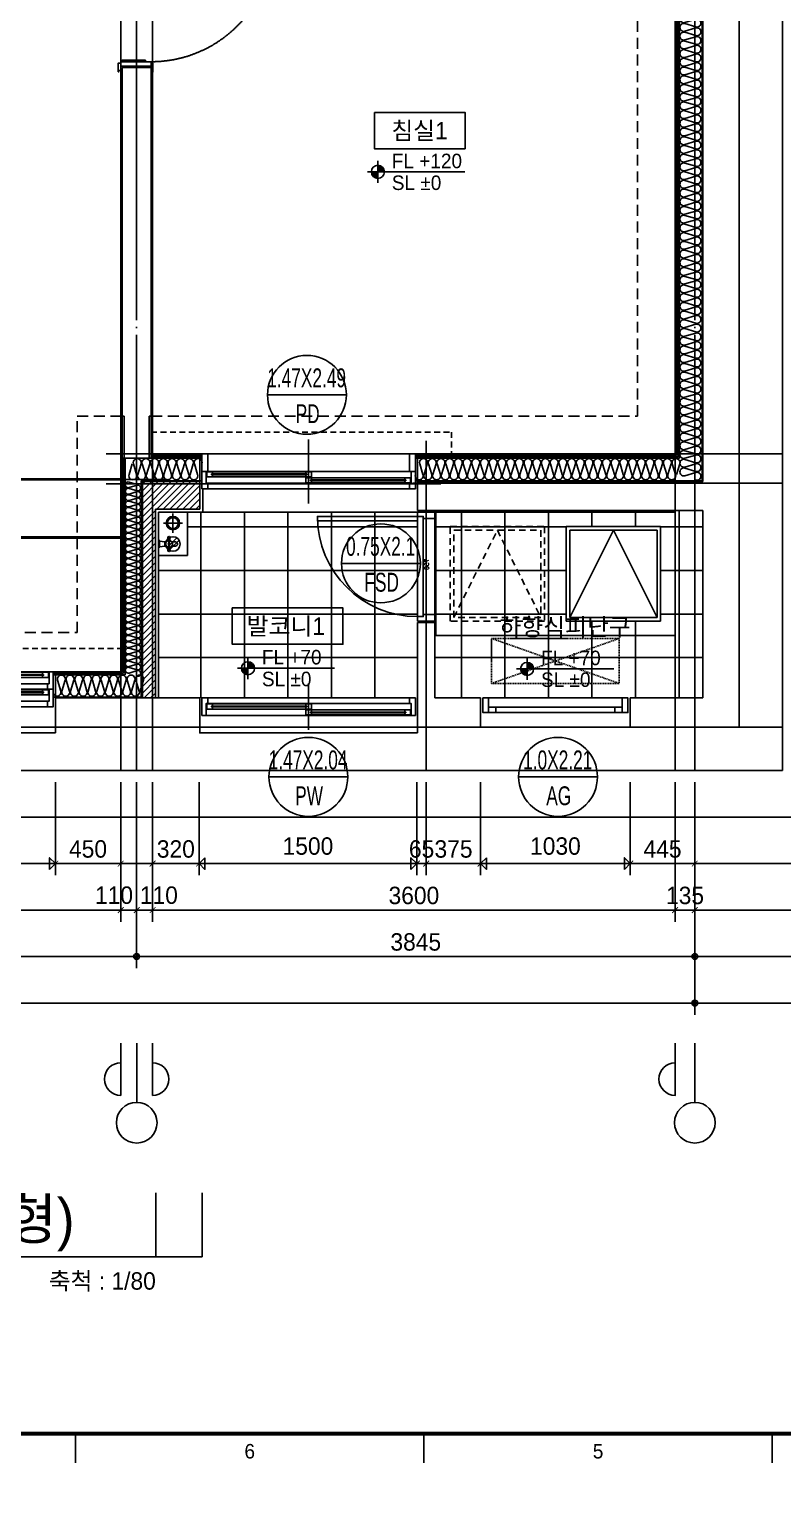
# Model space of a CAD drawing. Header units: millimetres. Extents: x -24416 to 92204, y -190080 to 23760.
# Drawn here: x 69076 to 74265, y -47300 to -37173 of the extents above; entities that cross this region are included whole.
import ezdxf
from ezdxf.enums import TextEntityAlignment as Align
from ezdxf.xclip import XClip

# ---------------------------------------------------------------- set-up
doc = ezdxf.new("R2010")
doc.units = ezdxf.units.MM
doc.header["$LTSCALE"] = 50
doc.header["$XCLIPFRAME"] = 0
for name, pattern in [('AUDIT_D_220706163347-0', [0]), ('CEN', [62, 60, -1, 0, -1]), ('H', [1.3, 0.8, -0.5]), ('HD', [2.5, 1.5, -1]), ('HID', [2.3, 1.5, -0.8]), ('HIDDEN', [9.525, 6.35, -3.175]), ('평면도(기준)$0$CENTER2', [16.25, 15, -0.5, 0.25, -0.5])]:
    doc.linetypes.add(name, pattern=pattern)
doc.layers.get('defpoints').update_dxf_attribs({"color": 139})
for name, color, linetype in [('A-ELE8', 8, 'Continuous'), ('A-레벨', 7, 'AUDIT_D_220706163347-0'), ('A-창호부호', 4, 'Continuous'), ('A-치수', 7, 'AUDIT_D_220706163347-0'), ('A_HAT', 8, 'Continuous'), ('AA-BORD-FORM', 7, 'Continuous'), ('AA-BORD-TEXT', 3, 'Continuous'), ('AA-XXXX-DIMS', 7, 'Continuous'), ('AA-XXXX-SYMB', 7, 'Continuous'), ('AA-XXXX-TEXT', 3, 'Continuous'), ('ARDM', 7, 'Continuous'), ('CEN_CON', 1, 'CEN'), ('CONC', 2, 'Continuous'), ('dan1', 7, 'HID'), ('DIM', 7, 'AUDIT_D_220706163347-0'), ('DOOR', 4, 'Continuous'), ('ELE3_CON', 7, 'Continuous'), ('ELE4', 4, 'Continuous'), ('ETC', 7, 'Continuous'), ('FIN', 6, 'Continuous'), ('INS', 8, 'Continuous'), ('SINA-F-FRAME', 4, 'Continuous'), ('WAL', 3, 'Continuous'), ('WAL_DRY', 7, 'Continuous'), ('WIN', 4, 'Continuous'), ('X - 단위세대$0$ETC', 6, 'Continuous'), ('바닥타일', 8, 'Continuous'), ('수전', 4, 'Continuous'), ('실명', 3, 'AUDIT_D_220706163347-0'), ('실명박스', 7, 'AUDIT_D_220706163347-0'), ('커튼박스', 6, 'Continuous'), ('평면도(기준)$0$1.EC-F-DOOR', 4, 'Continuous'), ('평면도(기준)$0$1.EC-F-DOOR-F', 4, 'Continuous'), ('확장', 8, 'HIDDEN')]:
    doc.layers.add(name, color=color, linetype=linetype)
for name, color, linetype, plot in [('Def-PrintX', 147, 'Continuous', False), ('Defpoint', 135, 'Continuous', False), ('MC', 135, 'Continuous', False), ('X - 단위세대$0$0_임시', 134, 'Continuous', False)]:
    doc.layers.add(name, color=color, linetype=linetype, plot=plot)
doc.styles.add('HAUD01', font='Dotum.ttf')
doc.styles.get("Standard").update_dxf_attribs({"font": 'txt', "bigfont": 'whgtxt.shx'})
doc.styles.add('맑은고딕', font='malgun.ttf', dxfattribs={"width": 0.9})
doc.dimstyles.new('DIM_40', dxfattribs={"dimscale": 40, "dimtxt": 3, "dimasz": 1, "dimexe": 2, "dimexo": 2, "dimgap": 1, "dimtad": 1, "dimdec": 0, "dimzin": 0, "dimdsep": 46, "dimtxsty": '맑은고딕', "dimblk1": 'DIMDOT', "dimblk2": 'DIMDOT', "dimsah": 1, "dimcen": 0.09, "dimdle": 2, "dimclrd": 7, "dimclre": 7, "dimclrt": 3, "dimadec": 0, "dimazin": 0, "dimtfac": 1, "dimtdec": 0, "dimtix": 1, "dimtmove": 2, "dimatfit": 3, "dimldrblk": 'DIMDOT', "dimfxl": 2, "dimtolj": 1, "dimtzin": 0, "dimarcsym": 0})
doc.dimstyles.new('MCDIM_40', dxfattribs={"dimscale": 40, "dimtxt": 3, "dimasz": 1, "dimexe": 2, "dimexo": 2, "dimgap": 1, "dimtad": 1, "dimdec": 0, "dimzin": 0, "dimdsep": 46, "dimtxsty": '맑은고딕', "dimblk1": 'ARCHTICK', "dimblk2": 'ARCHTICK', "dimsah": 1, "dimcen": 0.09, "dimdle": 2, "dimclrd": 7, "dimclre": 7, "dimclrt": 3, "dimadec": 0, "dimazin": 0, "dimtfac": 1, "dimtdec": 0, "dimtix": 1, "dimtmove": 2, "dimatfit": 3, "dimldrblk": 'ARCHTICK', "dimfxl": 1, "dimtolj": 1, "dimtzin": 0, "dimarcsym": 0})
doc.dimstyles.new('외부80-WIN', dxfattribs={"dimscale": 40, "dimtxt": 3, "dimasz": 1, "dimexe": 2, "dimexo": 2.5, "dimgap": 1.5, "dimtad": 1, "dimdec": 0, "dimzin": 0, "dimdsep": 46, "dimtxsty": '맑은고딕', "dimblk": 'DO2-2', "dimblk1": 'DO2-2', "dimblk2": 'DIMDOT', "dimcen": 0.09, "dimdle": 2, "dimclrd": 7, "dimclre": 7, "dimclrt": 3, "dimadec": 0, "dimazin": 0, "dimtfac": 1, "dimtdec": 0, "dimtix": 1, "dimtmove": 2, "dimatfit": 3, "dimldrblk": 'DO2-2', "dimfxl": 1, "dimtolj": 1, "dimtzin": 0, "dimarcsym": 0})

# ---------------------------------------------------------------- blocks, each defined once
blk = doc.blocks.new('수전')
at = {"layer": '수전'}
for p, q in [((0, 0), (58, 0, 0)), ((23, -71), (-15, -65)), ((23, -75), (-15, -81)), ((20, -50), (6, -63)), ((6, -63), (6, -68)), ((6, -78), (6, -83)), ((6, -83), (20, -96)), ((29, -7), (9, -7)), ((10, -7), (15, -43)), ((15, -43), (29, -43)), ((15, -117), (15, -91)), ((39, -50), (20, -50)), ((20, -96), (39, -96)), ((49, -7), (29, -7)), ((29, -43), (44, -43)), ((35, -71), (73, -65)), ((35, -75), (73, -81)), ((52, -63), (39, -50)), ((39, -96), (52, -83)), ((44, -43), (49, -7)), ((44, -91), (44, -117)), ((52, -68), (52, -63)), ((52, -83), (52, -78))]:
    blk.add_line(p, q, dxfattribs=at)
blk.add_circle((29, -73), 5.91, dxfattribs=at)
for centre, radius, start, end in [((12, 6), 13.2, 207.1852, 259.412), ((47, 6), 13.2, 280.588, 332.8148), ((-15, -73), 8.37, 90, 270), ((-12, -50), 28.1, 351.511, 14.308), ((71, -50), 28.1, 165.692, 188.489), ((73, -73), 8.37, 270, 90), ((29, -117), 14.7, 180, 0)]:
    blk.add_arc(centre, radius, start, end, dxfattribs=at)
blk = doc.blocks.new('X - 단위세대$0$200207-발코니배수구')
at = {"layer": 'X - 단위세대$0$ETC', "color": 4}
for p, q in [((0, 0), (0, 200)), ((0, 200), (300, 200)), ((300, 0), (300, 200)), ((300, 0), (0, 0))]:
    blk.add_line(p, q, dxfattribs=at)
at = {"layer": 'X - 단위세대$0$ETC', "color": 8}
for p, q in [((38, 73), (107, 142)), ((53, 58), (122, 127))]:
    blk.add_line(p, q, dxfattribs=at)
at = {"layer": 'X - 단위세대$0$ETC', "color": 1}
for p, q in [((224, 166), (224, 34)), ((290, 100), (157, 100))]:
    blk.add_line(p, q, dxfattribs=at)
at = {"layer": 'X - 단위세대$0$ETC', "color": 4}
for centre, radius in [((80, 100), 50), ((224, 100), 46.3)]:
    blk.add_circle(centre, radius, dxfattribs=at)
at = {"layer": 'X - 단위세대$0$ETC', "color": 8}
blk.add_circle((224, 100), 37.5, dxfattribs=at)
blk = doc.blocks.new('실외기창_1000')
at = {"layer": 'WIN', "color": 8}
blk.add_line((960, 100), (40, 100), dxfattribs=at)
at = {"layer": 'WIN'}
for p, q in [((960, 36), (40, 36)), ((960, 0), (40, 0)), ((90, 36), (90, 0)), ((910, 36), (910, 0))]:
    blk.add_line(p, q, dxfattribs=at)
for points in [[(40, 100), (0, 100), (0, 0), (40, 0)], [(960, 100), (1000, 100), (1000, 0), (960, 0)]]:
    blk.add_lwpolyline(points, close=True, dxfattribs=at)
blk = doc.blocks.new('A$C24669fbc')
at = {"layer": 'Defpoint'}
blk.add_lwpolyline([(1650, 850), (0, 850), (0, 0), (1650, 0)], close=True, dxfattribs=at)
at = {"layer": 'ETC', "linetype": 'HD', "ltscale": 0.6}
for points in [[(100, 750), (750, 750), (750, 100), (100, 100)], [(125, 725), (725, 725), (725, 125), (125, 125)]]:
    blk.add_lwpolyline(points, close=True, dxfattribs=at)
blk.add_lwpolyline([(125, 125), (425, 725), (725, 125)], dxfattribs=at)
at = {"layer": 'ETC', "linetype": 'HD', "ltscale": 10}
for points in [[(1550, 750), (900, 750), (900, 100), (1550, 100)], [(1525, 725), (925, 725), (925, 125), (1525, 125)]]:
    blk.add_lwpolyline(points, close=True, dxfattribs=at)
blk.add_lwpolyline([(925, 125), (1225, 725), (1525, 125)], dxfattribs=at)
blk = doc.blocks.new('A$C8273e713')
at = {"layer": 'A-ELE8', "linetype": 'HID', "ltscale": 0.1}
for p, q in [((0, 310), (880, 0)), ((0, 0), (880, 310))]:
    blk.add_line(p, q, dxfattribs=at)
blk.add_lwpolyline([(0, 310), (880, 310), (880, 0), (0, 0)], close=True, dxfattribs=at)
blk = doc.blocks.new('WIN_이중창_3600')
at = {"layer": 'Defpoint'}
for p, q in [((-15, 240), (-15, 0)), ((3585, 240), (3585, 0))]:
    blk.add_line(p, q, dxfattribs=at)
at = {"layer": 'WIN'}
for p, q in [((900, -100), (900, 340)), ((2670, -100), (2670, 340))]:
    blk.add_line(p, q, dxfattribs=at)
at = {"layer": 'WIN', "color": 8}
for p, q in [((3542, 240), (28, 240)), ((880, 237), (73, 237)), ((3497, 237), (2690, 237)), ((3530, 158), (40, 158)), ((3530, 120), (40, 120)), ((880, 202), (73, 202)), ((880, 117), (73, 117)), ((2650, 196), (920, 196)), ((2650, 161), (920, 161)), ((3497, 202), (2690, 202)), ((3497, 117), (2690, 117)), ((3530, 38), (40, 38)), ((3530, 0), (40, 0)), ((880, 82), (73, 82)), ((2650, 76), (920, 76)), ((2650, 41), (920, 41)), ((3497, 82), (2690, 82))]:
    blk.add_line(p, q, dxfattribs=at)
at = {"layer": 'WIN'}
for points in [[(40, 158), (28, 158), (28, 240), (0, 240), (0, 120), (40, 120), (40, 158)], [(73, 216.5), (73, 202), (33, 202), (33, 237), (73, 237), (73, 222.5)], [(887, 222.5), (887, 216.5), (66, 216.5), (66, 222.5), (887, 222.5)], [(880, 216.5), (880, 202), (920, 202), (920, 237), (880, 237), (880, 222.5)], [(2690, 216.5), (2690, 202), (2650, 202), (2650, 237), (2690, 237), (2690, 222.5)], [(3504, 222.5), (3504, 216.5), (2683, 216.5), (2683, 222.5), (3504, 222.5)], [(3497, 216.5), (3497, 202), (3537, 202), (3537, 237), (3497, 237), (3497, 222.5)], [(3530, 158), (3542, 158), (3542, 240), (3570, 240), (3570, 120), (3530, 120), (3530, 158)], [(40, 38), (28, 38), (28, 120), (0, 120), (0, 0), (40, 0), (40, 38)], [(73, 96.5), (73, 82), (33, 82), (33, 117), (73, 117), (73, 102.5)], [(887, 102.5), (887, 96.5), (66, 96.5), (66, 102.5), (887, 102.5)], [(920, 175.5), (920, 161), (880, 161), (880, 196), (920, 196), (920, 181.5)], [(880, 96.5), (880, 82), (920, 82), (920, 117), (880, 117), (880, 102.5)], [(2657, 181.5), (2657, 175.5), (913, 175.5), (913, 181.5), (2657, 181.5)], [(2650, 175.5), (2650, 161), (2690, 161), (2690, 196), (2650, 196), (2650, 181.5)], [(2690, 96.5), (2690, 82), (2650, 82), (2650, 117), (2690, 117), (2690, 102.5)], [(3504, 102.5), (3504, 96.5), (2683, 96.5), (2683, 102.5), (3504, 102.5)], [(3497, 96.5), (3497, 82), (3537, 82), (3537, 117), (3497, 117), (3497, 102.5)], [(3530, 38), (3542, 38), (3542, 120), (3570, 120), (3570, 0), (3530, 0), (3530, 38)], [(920, 55.5), (920, 41), (880, 41), (880, 76), (920, 76), (920, 61.5)], [(2657, 61.5), (2657, 55.5), (913, 55.5), (913, 61.5), (2657, 61.5)], [(2650, 55.5), (2650, 41), (2690, 41), (2690, 76), (2650, 76), (2650, 61.5)]]:
    blk.add_lwpolyline(points, dxfattribs=at)
blk = doc.blocks.new('WIN_1500_단창2')
at = {"layer": 'Defpoint'}
for p, q in [((-15, 120), (-15, 0)), ((1485, 120), (1485, 0))]:
    blk.add_line(p, q, dxfattribs=at)
at = {"layer": 'WIN'}
blk.add_line((735, 220), (735, -100), dxfattribs=at)
at = {"layer": 'WIN', "color": 8}
for p, q in [((1430, 120), (40, 120)), ((1442, 0), (28, 0)), ((1430, 82), (40, 82)), ((715, 79), (73, 79)), ((715, 44), (73, 44)), ((1397, 38), (755, 38)), ((1397, 3), (755, 3))]:
    blk.add_line(p, q, dxfattribs=at)
at = {"layer": 'WIN'}
for points in [[(40, 82), (28, 82), (28, 0), (0, 0), (0, 120), (40, 120), (40, 82)], [(1430, 82), (1442, 82), (1442, 0), (1470, 0), (1470, 120), (1430, 120), (1430, 82)], [(73, 64), (73, 79), (33, 79), (33, 44), (73, 44), (73, 59)], [(722, 59), (722, 64), (66, 64), (66, 59), (722, 59)], [(715, 64), (715, 79), (755, 79), (755, 44), (715, 44), (715, 59)], [(755, 23), (755, 38), (715, 38), (715, 3), (755, 3), (755, 18)], [(1404, 18), (1404, 23), (748, 23), (748, 18), (1404, 18)], [(1397, 23), (1397, 38), (1437, 38), (1437, 3), (1397, 3), (1397, 18)]]:
    blk.add_lwpolyline(points, dxfattribs=at)
blk = doc.blocks.new('WIN_1500_단창1')
at = {"layer": 'Defpoint'}
for p, q in [((-15, 240), (-15, 0)), ((1485, 240), (1485, 0))]:
    blk.add_line(p, q, dxfattribs=at)
at = {"layer": 'WIN'}
blk.add_line((735, -100), (735, 340), dxfattribs=at)
at = {"layer": 'WIN', "color": 8}
for p, q in [((40, 240), (1430, 240)), ((40, 120), (1430, 120)), ((73, 117), (715, 117)), ((40, 38), (1430, 38)), ((73, 82), (715, 82)), ((755, 76), (1397, 76)), ((755, 41), (1397, 41)), ((40, 0), (1430, 0))]:
    blk.add_line(p, q, dxfattribs=at)
at = {"layer": 'WIN'}
for points in [[(40, 240), (0, 240), (0, 120), (40, 120), (40, 240)], [(1430, 240), (1470, 240), (1470, 120), (1430, 120), (1430, 240)], [(40, 38), (28, 38), (28, 120), (0, 120), (0, 0), (40, 0), (40, 38)], [(73, 96.5), (73, 82), (33, 82), (33, 117), (73, 117), (73, 102.5)], [(66, 102.5), (66, 96.5), (722, 96.5), (722, 102.5), (66, 102.5)], [(715, 96.5), (715, 82), (755, 82), (755, 117), (715, 117), (715, 102.5)], [(1430, 38), (1442, 38), (1442, 120), (1470, 120), (1470, 0), (1430, 0), (1430, 38)], [(755, 55.5), (755, 41), (715, 41), (715, 76), (755, 76), (755, 61.5)], [(748, 61.5), (748, 55.5), (1404, 55.5), (1404, 61.5), (748, 61.5)], [(1397, 55.5), (1397, 41), (1437, 41), (1437, 76), (1397, 76), (1397, 61.5)]]:
    blk.add_lwpolyline(points, dxfattribs=at)
blk = doc.blocks.new('insul1')
blk.add_lwpolyline([(0, 0.25, 1.344031), (0.35, 0.25), (0.2, 0.75, -1.344031), (0.55, 0.75), (0.4, 0.25)], format="xyb")
blk = doc.blocks.new('SD_750')
at = {"layer": 'DOOR'}
for p, q in [((720, 120), (30, 120)), ((705, 80), (45, 80)), ((705, 0), (45, 0))]:
    blk.add_line(p, q, dxfattribs=at)
for points in [[(30, 120), (30, 810), (60, 810), (60, 120), (30, 120)], [(0, 120), (0, 0), (45, 0), (45, 80), (30, 80), (30, 120), (0, 120)], [(750, 120), (750, 0), (705, 0), (705, 80), (720, 80), (720, 120), (750, 120)]]:
    blk.add_lwpolyline(points, dxfattribs=at)
blk.add_arc((30, 120), 690, 0, 90, dxfattribs=at)
at = {"layer": 'X - 단위세대$0$0_임시'}
for p, q in [((-10, 120), (-10, 0)), ((760, 120), (760, 0))]:
    blk.add_line(p, q, dxfattribs=at)
at = {"layer": 'Def-PrintX'}
blk.add_text('750', height=30, dxfattribs=at).set_placement((360, 58), align=Align.MIDDLE)
blk = doc.blocks.new('A$C65D858C3')
at = {"layer": '평면도(기준)$0$1.EC-F-DOOR', "color": 8}
for points in [[(121, 910), (61, 910), (61, 920), (121, 920)], [(121, 874), (61, 874), (61, 864), (121, 864)]]:
    blk.add_lwpolyline(points, close=True, dxfattribs=at)
for points in [[(81, 920), (81, 970), (261, 970), (261, 950), (101, 950), (101, 920)], [(81, 864), (81, 814), (261, 814), (261, 834), (101, 834), (101, 864)]]:
    blk.add_lwpolyline(points, dxfattribs=at)
at = {"layer": '평면도(기준)$0$1.EC-F-DOOR'}
blk.add_lwpolyline([(840, 910), (1, 910), (1, 874), (840, 874), (840, 910)], dxfattribs=at)
at = {"layer": '평면도(기준)$0$1.EC-F-DOOR', "color": 1, "linetype": '평면도(기준)$0$CENTER2', "ltscale": 6}
blk.add_arc((841, 911), 841, 182.4982, 269.9824, dxfattribs=at)
at = {"layer": '평면도(기준)$0$1.EC-F-DOOR-F'}
for points in [[(828, 980), (828, 920), (840, 920), (840, 980)], [(1050, 940), (1050, 910), (840, 910), (840, 940)], [(1050, 920), (1050, 940), (1050, 980), (1068, 980), (1068, 920)], [(1040, 910), (1040, 900), (880, 900), (880, 910)], [(828, 60), (828, 0), (840, 0), (840, 60)], [(1050, 40), (1050, 70), (840, 70), (840, 40)], [(1040, 70), (1040, 80), (880, 80), (880, 70)]]:
    blk.add_lwpolyline(points, close=True, dxfattribs=at)
blk.add_lwpolyline([(1068, 0), (1068, 60), (1050, 60), (1050, 10), (1065, 10), (1065, 0), (1068, 0)], dxfattribs=at)
blk = doc.blocks.new('U-84A(확장)')
at = {"layer": 'A_HAT'}
h = blk.add_hatch(dxfattribs=at)
h.set_pattern_fill('ANSI31', color=256, scale=10, style=0)
h.set_pattern_definition([(45, (600, 0), (-22.45064, 22.45064), [])])
h.paths.add_polyline_path([(11220, 1690), (10825, 1690), (10825, 200), (10915, 200), (10915, 1500), (11220, 1500)])
at = {"layer": '바닥타일'}
h = blk.add_hatch(dxfattribs=at)
h.set_pattern_fill('_USER', color=256, scale=300, double=1, pattern_type=0)
h.set_pattern_definition([(0, (498956.77, 179302.88), (0, 300), []), (90, (498956.77, 179302.88), (-300, 2e-14), [])])
h.paths.add_polyline_path([(10935, 1180), (10935, 200), (12720, 200), (12720, 1480), (11135, 1480), (11135, 1180)])
h = blk.add_hatch(dxfattribs=at)
h.set_pattern_fill('_USER', color=256, scale=300, double=1, pattern_type=0)
h.set_pattern_definition([(0, (498951.77, 179302.88), (0, 300), []), (90, (498951.77, 179302.88), (-300, 2e-14), [])])
h.paths.add_polyline_path([(14685, 1490), (12840, 1490), (12840, 200), (14685, 200)])
h.paths.add_polyline_path([(13745, 1380), (14395, 1380), (14395, 730), (13745, 730)], flags=16)
at = {"layer": 'CEN_CON'}
for p, q in [((10785, -300), (10785, 10635)), ((14630, -300), (14630, 10635)), ((12780, 1970), (12780, -300)), ((10575, 1675), (12880, 1675)), ((12685, 1680), (15235, 1680)), ((0, 0), (15235, 0))]:
    blk.add_line(p, q, dxfattribs=at)
at = {"layer": 'CONC'}
for p, q in [((14935, 0), (14935, 9745)), ((14685, 1690), (14685, 9545)), ((10685, 2140), (10685, 4540)), ((10885, 4540), (10685, 4540)), ((10885, 2140), (10885, 4540)), ((10698, 2140), (10685, 2140)), ((10698, 2140), (10698, 1850)), ((10872, 2140), (10872, 1850)), ((10872, 2140), (10885, 2140)), ((10872, 1850), (10698, 1850)), ((12720, 1690), (14685, 1690)), ((12720, 1690), (12720, 1490)), ((12720, 1490), (14685, 1490)), ((14685, 200), (14685, 1490)), ((12720, 720), (12720, 0)), ((12840, 720), (12720, 720)), ((12840, 720), (12840, 200)), ((10225, 200), (11220, 200)), ((10225, 200), (10225, 0)), ((11220, 0), (11220, 200)), ((12840, 200), (13155, 200)), ((13155, 200), (13155, 0)), ((14185, 200), (14685, 200)), ((14185, 200), (14185, 0)), ((10225, 0), (11220, 0)), ((12720, 0), (13155, 0)), ((14185, 0), (14935, 0))]:
    blk.add_line(p, q, dxfattribs=at)
at = {"layer": 'dan1'}
for p, q in [((10375, 650), (10375, 2140)), ((10375, 2140), (10685, 2140)), ((125, 650), (10375, 650))]:
    blk.add_line(p, q, dxfattribs=at)
blk.add_lwpolyline([(10885, 2140), (14235, 2140), (14235, 9095), (13015, 9095), (13015, 7680), (10885, 7680)], dxfattribs=at)
at = {"layer": 'ELE3_CON'}
for p, q in [((10225, 0), (6625, 0)), ((12720, 0), (11220, 0)), ((13155, 0), (14185, 0))]:
    blk.add_line(p, q, dxfattribs=at)
at = {"layer": 'ELE4'}
blk.add_line((11240, 1480), (12720, 1480), dxfattribs=at)
at = {"layer": 'FIN'}
for p, q in [((11240, 1480), (11240, 1640)), ((10935, 1480), (11240, 1480)), ((10935, 200), (10935, 1480))]:
    blk.add_line(p, q, dxfattribs=at)
at = {"layer": 'INS'}
for p, q in [((14680, 1695), (14680, 9540)), ((14525, 1850), (14525, 9385)), ((10685, 1850), (10685, 2140)), ((10885, 1850), (10885, 2140)), ((10698, 1850), (10685, 1850)), ((10705, 360), (10705, 1850)), ((10872, 1850), (10885, 1850)), ((10885, 1850), (11235, 1850)), ((12705, 1850), (14525, 1850)), ((10815, 1695), (11235, 1695)), ((10815, 205), (10815, 1695)), ((12705, 1695), (14680, 1695)), ((10210, 360), (10705, 360)), ((10210, 205), (10815, 205))]:
    blk.add_line(p, q, dxfattribs=at)
at = {"layer": 'MC'}
for p, q in [((10675, -300), (10675, 10635)), ((14495, -300), (14495, 10635)), ((10895, -300), (10895, 5730)), ((10575, 1880), (15235, 1880)), ((0, 1705), (10995, 1705))]:
    blk.add_line(p, q, dxfattribs=at)
at = {"layer": 'WAL'}
for p, q in [((10825, 1690), (11220, 1690)), ((10825, 200), (10825, 1690)), ((11220, 1500), (11220, 1690)), ((10915, 1500), (11220, 1500)), ((10915, 200), (10915, 1500))]:
    blk.add_line(p, q, dxfattribs=at)
at = {"layer": 'WAL_DRY'}
for p, q in [((14505, 1870), (14505, 9365)), ((14515, 1860), (14515, 9375)), ((10685, 380), (10685, 1850)), ((10695, 370), (10695, 1850)), ((10885, 1870), (11235, 1870)), ((10885, 1860), (11235, 1860)), ((12705, 1870), (14505, 1870)), ((12705, 1860), (14515, 1860)), ((10210, 380), (10685, 380)), ((10210, 370), (10695, 370))]:
    blk.add_line(p, q, dxfattribs=at)
at = {"layer": 'X - 단위세대$0$ETC'}
for points in [[(10225, -40), (10225, 0), (6625, 0), (6625, -40), (10225, -40)], [(12720, -40), (12720, 0), (11220, 0), (11220, -40), (12720, -40)]]:
    blk.add_lwpolyline(points, dxfattribs=at)
at = {"layer": '커튼박스', "linetype": 'H'}
for p, q in [((10885, 2030), (12955, 2030)), ((12955, 2030), (12955, 1870)), ((6165, 540), (10685, 540))]:
    blk.add_line(p, q, dxfattribs=at)
at = {"layer": '확장', "ltscale": 0.5, "const_width": 20, "flags": 128}
for points in [[(10685, 1705), (125, 1705)], [(10685, 1305), (125, 1305)]]:
    blk.add_lwpolyline(points, dxfattribs=at)
at = {"ltscale": 100, "xscale": -1, "rotation": 270}
blk.add_blockref('X - 단위세대$0$200207-발코니배수구', (10935, 1180), dxfattribs=at)
blk.add_blockref('실외기창_1000', (13170, 100))
at = {"layer": 'A-ELE8', "linetype": 'HID', "ltscale": 0.1}
blk.add_blockref('A$C8273e713', (13230, 300), dxfattribs=at)
at = {"layer": 'DOOR', "xscale": -1, "rotation": 90}
blk.add_blockref('SD_750', (12840, 1480), dxfattribs=at)
at = {"layer": 'ETC', "linetype": 'HD', "ltscale": 10}
blk.add_blockref('A$C24669fbc', (12845, 630), dxfattribs=at)
at = {"layer": 'INS', "row_count": 1}
for p, xscale, yscale, zscale, rotation, column_count, row_spacing, column_spacing in [((14675, 1700), 150.0000000000001, 150.0000000000001, 150.0000000000001, 90, 130, -3.155443620884047e-30, 60.00000000000006), ((11235, 1850), 150, 150, 150, 180, 8, 0, 60), ((10815, 350), 110.0000000000001, 110.0000000000001, 110.0000000000001, 90, 30, -1.577721810442024e-30, 44.00000000000004)]:
    blk.add_blockref('insul1', p, dxfattribs=dict(at, xscale=xscale, yscale=yscale, zscale=zscale, rotation=rotation, column_count=column_count, row_spacing=row_spacing, column_spacing=column_spacing))
at = {"layer": 'INS', "xscale": 150, "yscale": 150, "zscale": 150, "row_count": 1, "row_spacing": 0, "column_spacing": 60}
for p, column_count in [((12705, 1700), 30), ((10210, 210), 10)]:
    blk.add_blockref('insul1', p, dxfattribs=dict(at, column_count=column_count))
at = {"layer": 'SINA-F-FRAME', "xscale": -1}
blk.add_blockref('A$C65D858C3', (11725, 4510), dxfattribs=at)
at = {"layer": 'WIN'}
for name, p in [('WIN_1500_단창1', (11235, 1640)), ('WIN_이중창_3600', (6640, 140)), ('WIN_1500_단창2', (11235, 80))]:
    blk.add_blockref(name, p, dxfattribs=at)
at = {"layer": '수전', "rotation": 90}
blk.add_blockref('수전', (10935, 1231), dxfattribs=at)
blk = doc.blocks.new('U-84A(확장)1')
at = {"layer": 'CEN_CON'}
blk.add_line((0, 0), (15195, 0), dxfattribs=at)
blk = doc.blocks.new('A$C4D377245')
at = {"layer": 'A-창호부호'}
blk.add_line((675, 345), (15, 345), dxfattribs=at)
blk.add_circle((345, 345), 330, dxfattribs=at)
blk = doc.blocks.new('A$Cb33ca4a3')
at = {"layer": 'A-레벨'}
h = blk.add_hatch(color=256, dxfattribs=at)
h.paths.add_polyline_path([(71477, -61958), (71477, -61913), (71432, -61913, 0.414214)])
h.paths.add_polyline_path([(71477, -61868), (71477, -61913), (71522, -61913, 0.414214)])
h = blk.add_hatch(color=256, dxfattribs=at)
h.paths.add_polyline_path([(70582, -65375), (70582, -65330), (70537, -65330, 0.414214)])
h.paths.add_polyline_path([(70582, -65285), (70582, -65330), (70627, -65330, 0.414214)])
h = blk.add_hatch(color=256, dxfattribs=at)
h.paths.add_polyline_path([(72505, -65380), (72505, -65335), (72460, -65335, 0.414214)])
h.paths.add_polyline_path([(72505, -65290), (72505, -65335), (72550, -65335, 0.414214)])
for p, q in [((71477, -61838), (71477, -61988)), ((72075, -61913), (71405, -61913)), ((70582, -65255), (70582, -65405)), ((72505, -65260), (72505, -65410)), ((71179, -65330), (70510, -65330)), ((73103, -65335), (72433, -65335))]:
    blk.add_line(p, q, dxfattribs=at)
for centre in [(71477, -61913), (70582, -65330), (72505, -65335)]:
    blk.add_circle(centre, 45, dxfattribs=at)
at = {"layer": 'A-레벨', "color": 4, "style": 'HAUD01'}
for s, p in [('FL +120', (71573, -61888)), ('SL %%P0', (71573, -62038)), ('FL +70', (70678, -65304)), ('FL +70', (72601, -65309)), ('SL %%P0', (70678, -65454)), ('SL %%P0', (72601, -65459))]:
    blk.add_text(s, height=100, dxfattribs=at).set_placement(p)
blk = doc.blocks.new('DIMDOT')
at = {"layer": 'AA-XXXX-DIMS'}
for p, q in [((-1.5, 0), (1.5, 0)), ((0, -1.5), (0, 1.5))]:
    blk.add_line(p, q, dxfattribs=at)
for radius in [0.5, 0.25]:
    blk.add_circle((0, 0), radius, dxfattribs=at)
blk = doc.blocks.new('*D519')
at = {"layer": 'defpoints', "color": 0, "transparency": 16777216}
for p in [(8876, -66035), (23506, -66035), (23506, -67635)]:
    blk.add_point(p, dxfattribs=at)
at = {"layer": 'DIM', "color": 7, "lineweight": -2, "transparency": 16777216}
for p, q in [((8876, -66115), (8876, -67715)), ((23506, -66115), (23506, -67715)), ((8916, -67635), (23466, -67635))]:
    blk.add_line(p, q, dxfattribs=at)
at = {"layer": 'DIM', "color": 7, "lineweight": -2, "transparency": 16777216, "xscale": 40, "yscale": 40, "zscale": 40, "rotation": 180}
blk.add_blockref('DIMDOT', (8876, -67635), dxfattribs=at)
at = {"layer": 'DIM', "color": 7, "lineweight": -2, "transparency": 16777216, "xscale": 40, "yscale": 40, "zscale": 40}
blk.add_blockref('DIMDOT', (23506, -67635), dxfattribs=at)
at = {"layer": 'DIM', "color": 3, "transparency": 16777216, "insert": (16191, -67535), "char_height": 120, "attachment_point": 5, "style": 'HAUD01'}
blk.add_mtext('\\A1;14630', dxfattribs=at)
blk = doc.blocks.new('*D522')
at = {"layer": 'defpoints', "color": 0, "transparency": 16777216}
for p in [(14941, -66035), (19661, -66035), (19661, -67315)]:
    blk.add_point(p, dxfattribs=at)
at = {"layer": 'DIM', "color": 7, "lineweight": -2, "transparency": 16777216}
for p, q in [((14941, -66115), (14941, -67395)), ((19661, -66115), (19661, -67395)), ((14981, -67315), (19621, -67315))]:
    blk.add_line(p, q, dxfattribs=at)
at = {"layer": 'DIM', "color": 7, "lineweight": -2, "transparency": 16777216, "xscale": 40, "yscale": 40, "zscale": 40, "rotation": 180}
blk.add_blockref('DIMDOT', (14941, -67315), dxfattribs=at)
at = {"layer": 'DIM', "color": 7, "lineweight": -2, "transparency": 16777216, "xscale": 40, "yscale": 40, "zscale": 40}
blk.add_blockref('DIMDOT', (19661, -67315), dxfattribs=at)
at = {"layer": 'DIM', "color": 3, "transparency": 16777216, "insert": (17301, -67215), "char_height": 120, "attachment_point": 5, "style": 'HAUD01'}
blk.add_mtext('\\A1;4720', dxfattribs=at)
blk = doc.blocks.new('*D523')
at = {"layer": 'defpoints', "color": 0, "transparency": 16777216}
for p in [(19661, -66035), (23506, -66035), (23506, -67315)]:
    blk.add_point(p, dxfattribs=at)
at = {"layer": 'DIM', "color": 7, "lineweight": -2, "transparency": 16777216}
for p, q in [((19661, -66115), (19661, -67395)), ((23506, -66115), (23506, -67395)), ((19701, -67315), (23466, -67315))]:
    blk.add_line(p, q, dxfattribs=at)
at = {"layer": 'DIM', "color": 7, "lineweight": -2, "transparency": 16777216, "xscale": 40, "yscale": 40, "zscale": 40, "rotation": 180}
blk.add_blockref('DIMDOT', (19661, -67315), dxfattribs=at)
at = {"layer": 'DIM', "color": 7, "lineweight": -2, "transparency": 16777216, "xscale": 40, "yscale": 40, "zscale": 40}
blk.add_blockref('DIMDOT', (23506, -67315), dxfattribs=at)
at = {"layer": 'DIM', "color": 3, "transparency": 16777216, "insert": (21584, -67215), "char_height": 120, "attachment_point": 5, "style": 'HAUD01'}
blk.add_mtext('\\A1;3845', dxfattribs=at)
blk = doc.blocks.new('_ArchTick')
at = {"color": 0, "linetype": 'ByBlock', "const_width": 0.15}
blk.add_lwpolyline([(-0.5, -0.5), (0.5, 0.5)], dxfattribs=at)
blk = doc.blocks.new('*D531')
at = {"layer": 'defpoints', "color": 0, "transparency": 16777216}
for p in [(15051, -66035), (19551, -66035), (19551, -66995)]:
    blk.add_point(p, dxfattribs=at)
at = {"layer": 'DIM', "color": 7, "lineweight": -2, "transparency": 16777216}
for p, q in [((15051, -66115), (15051, -67075)), ((19551, -66115), (19551, -67075)), ((14971, -66995), (19631, -66995))]:
    blk.add_line(p, q, dxfattribs=at)
at = {"layer": 'DIM', "color": 7, "lineweight": -2, "transparency": 16777216, "xscale": 40, "yscale": 40, "zscale": 40, "rotation": 180}
blk.add_blockref('_ArchTick', (15051, -66995), dxfattribs=at)
at = {"layer": 'DIM', "color": 7, "lineweight": -2, "transparency": 16777216, "xscale": 40, "yscale": 40, "zscale": 40}
blk.add_blockref('_ArchTick', (19551, -66995), dxfattribs=at)
at = {"layer": 'DIM', "color": 3, "transparency": 16777216, "insert": (17301, -66895), "char_height": 120, "attachment_point": 5, "style": 'HAUD01'}
blk.add_mtext('\\A1;4500', dxfattribs=at)
blk = doc.blocks.new('*D532')
at = {"layer": 'defpoints', "color": 0, "transparency": 16777216}
for p in [(19551, -66035), (19661, -66035), (19661, -66995)]:
    blk.add_point(p, dxfattribs=at)
at = {"layer": 'DIM', "color": 7, "lineweight": -2, "transparency": 16777216}
for p, q in [((19551, -66115), (19551, -67075)), ((19661, -66115), (19661, -67075)), ((19471, -66995), (19741, -66995))]:
    blk.add_line(p, q, dxfattribs=at)
at = {"layer": 'DIM', "color": 7, "lineweight": -2, "transparency": 16777216, "xscale": 40, "yscale": 40, "zscale": 40, "rotation": 180}
blk.add_blockref('_ArchTick', (19551, -66995), dxfattribs=at)
at = {"layer": 'DIM', "color": 7, "lineweight": -2, "transparency": 16777216, "xscale": 40, "yscale": 40, "zscale": 40}
blk.add_blockref('_ArchTick', (19661, -66995), dxfattribs=at)
at = {"layer": 'DIM', "color": 3, "transparency": 16777216, "insert": (19505, -66893), "char_height": 120, "attachment_point": 5, "style": 'HAUD01'}
blk.add_mtext('\\A1;110', dxfattribs=at)
blk = doc.blocks.new('*D533')
at = {"layer": 'defpoints', "color": 0, "transparency": 16777216}
for p in [(19661, -66035), (19771, -66035), (19771, -66995)]:
    blk.add_point(p, dxfattribs=at)
at = {"layer": 'DIM', "color": 7, "lineweight": -2, "transparency": 16777216}
for p, q in [((19661, -66115), (19661, -67075)), ((19771, -66115), (19771, -67075)), ((19581, -66995), (19851, -66995))]:
    blk.add_line(p, q, dxfattribs=at)
at = {"layer": 'DIM', "color": 7, "lineweight": -2, "transparency": 16777216, "xscale": 40, "yscale": 40, "zscale": 40, "rotation": 180}
blk.add_blockref('_ArchTick', (19661, -66995), dxfattribs=at)
at = {"layer": 'DIM', "color": 7, "lineweight": -2, "transparency": 16777216, "xscale": 40, "yscale": 40, "zscale": 40}
blk.add_blockref('_ArchTick', (19771, -66995), dxfattribs=at)
at = {"layer": 'DIM', "color": 3, "transparency": 16777216, "insert": (19814, -66893), "char_height": 120, "attachment_point": 5, "style": 'HAUD01'}
blk.add_mtext('\\A1;110', dxfattribs=at)
blk = doc.blocks.new('*D534')
at = {"layer": 'defpoints', "color": 0, "transparency": 16777216}
for p in [(19771, -66035), (23371, -66035), (23371, -66995)]:
    blk.add_point(p, dxfattribs=at)
at = {"layer": 'DIM', "color": 7, "lineweight": -2, "transparency": 16777216}
for p, q in [((19771, -66115), (19771, -67075)), ((23371, -66115), (23371, -67075)), ((19691, -66995), (23451, -66995))]:
    blk.add_line(p, q, dxfattribs=at)
at = {"layer": 'DIM', "color": 7, "lineweight": -2, "transparency": 16777216, "xscale": 40, "yscale": 40, "zscale": 40, "rotation": 180}
blk.add_blockref('_ArchTick', (19771, -66995), dxfattribs=at)
at = {"layer": 'DIM', "color": 7, "lineweight": -2, "transparency": 16777216, "xscale": 40, "yscale": 40, "zscale": 40}
blk.add_blockref('_ArchTick', (23371, -66995), dxfattribs=at)
at = {"layer": 'DIM', "color": 3, "transparency": 16777216, "insert": (21571, -66895), "char_height": 120, "attachment_point": 5, "style": 'HAUD01'}
blk.add_mtext('\\A1;3600', dxfattribs=at)
blk = doc.blocks.new('*D535')
at = {"layer": 'defpoints', "color": 0, "transparency": 16777216}
for p in [(23371, -66035), (23506, -66035), (23506, -66995)]:
    blk.add_point(p, dxfattribs=at)
at = {"layer": 'DIM', "color": 7, "lineweight": -2, "transparency": 16777216}
for p, q in [((23371, -66115), (23371, -67075)), ((23506, -66115), (23506, -67075)), ((23371, -66995), (23331, -66995)), ((23371, -66995), (23506, -66995)), ((23506, -66995), (23546, -66995))]:
    blk.add_line(p, q, dxfattribs=at)
at = {"layer": 'DIM', "color": 7, "lineweight": -2, "transparency": 16777216, "xscale": 40, "yscale": 40, "zscale": 40}
blk.add_blockref('_ArchTick', (23371, -66995), dxfattribs=at)
at = {"layer": 'DIM', "color": 7, "lineweight": -2, "transparency": 16777216, "xscale": 40, "yscale": 40, "zscale": 40, "rotation": 180}
blk.add_blockref('_ArchTick', (23506, -66995), dxfattribs=at)
at = {"layer": 'DIM', "color": 3, "transparency": 16777216, "insert": (23439, -66895), "char_height": 120, "attachment_point": 5, "style": 'HAUD01'}
blk.add_mtext('\\A1;135', dxfattribs=at)
blk = doc.blocks.new('DO2-2')
at = {"layer": 'ARDM'}
blk.add_line((0, 0), (-2, 0), dxfattribs=at)
blk.add_lwpolyline([(-1, -1), (-1, 1), (0, 0)], close=True, dxfattribs=at)
blk = doc.blocks.new('*D543')
at = {"layer": 'defpoints', "color": 0, "transparency": 16777216}
for p in [(15501, -66035), (19101, -66035), (19101, -66675)]:
    blk.add_point(p, dxfattribs=at)
at = {"layer": 'DIM', "color": 7, "lineweight": -2, "transparency": 16777216}
for p, q in [((15501, -66135), (15501, -66755)), ((19101, -66135), (19101, -66755)), ((15541, -66675), (19061, -66675))]:
    blk.add_line(p, q, dxfattribs=at)
at = {"layer": 'DIM', "color": 7, "lineweight": -2, "transparency": 16777216, "xscale": 40, "yscale": 40, "zscale": 40, "rotation": 180}
blk.add_blockref('DO2-2', (15501, -66675), dxfattribs=at)
at = {"layer": 'DIM', "color": 7, "lineweight": -2, "transparency": 16777216, "xscale": 40, "yscale": 40, "zscale": 40}
blk.add_blockref('DO2-2', (19101, -66675), dxfattribs=at)
at = {"layer": 'DIM', "color": 3, "transparency": 16777216, "insert": (17301, -66555), "char_height": 120, "attachment_point": 5, "style": 'HAUD01'}
blk.add_mtext('\\A1;3600', dxfattribs=at)
blk = doc.blocks.new('*D544')
at = {"layer": 'defpoints', "color": 0, "transparency": 16777216}
for p in [(19101, -66035), (19551, -66035), (19551, -66675)]:
    blk.add_point(p, dxfattribs=at)
at = {"layer": 'DIM', "color": 7, "lineweight": -2, "transparency": 16777216}
for p, q in [((19101, -66115), (19101, -66755)), ((19551, -66115), (19551, -66755)), ((19021, -66675), (19631, -66675))]:
    blk.add_line(p, q, dxfattribs=at)
at = {"layer": 'DIM', "color": 7, "lineweight": -2, "transparency": 16777216, "xscale": 40, "yscale": 40, "zscale": 40, "rotation": 180}
blk.add_blockref('_ArchTick', (19101, -66675), dxfattribs=at)
at = {"layer": 'DIM', "color": 7, "lineweight": -2, "transparency": 16777216, "xscale": 40, "yscale": 40, "zscale": 40}
blk.add_blockref('_ArchTick', (19551, -66675), dxfattribs=at)
at = {"layer": 'DIM', "color": 3, "transparency": 16777216, "insert": (19326, -66575), "char_height": 120, "attachment_point": 5, "style": 'HAUD01'}
blk.add_mtext('\\A1;450', dxfattribs=at)
blk = doc.blocks.new('*D545')
at = {"layer": 'defpoints', "color": 0, "transparency": 16777216}
for p in [(19771, -66035), (20091, -66035), (20091, -66675)]:
    blk.add_point(p, dxfattribs=at)
at = {"layer": 'DIM', "color": 7, "lineweight": -2, "transparency": 16777216}
for p, q in [((19771, -66115), (19771, -66755)), ((20091, -66115), (20091, -66755)), ((19771, -66675), (19731, -66675)), ((19771, -66675), (20091, -66675)), ((20091, -66675), (20131, -66675))]:
    blk.add_line(p, q, dxfattribs=at)
at = {"layer": 'DIM', "color": 7, "lineweight": -2, "transparency": 16777216, "xscale": 40, "yscale": 40, "zscale": 40}
blk.add_blockref('_ArchTick', (19771, -66675), dxfattribs=at)
at = {"layer": 'DIM', "color": 7, "lineweight": -2, "transparency": 16777216, "xscale": 40, "yscale": 40, "zscale": 40, "rotation": 180}
blk.add_blockref('_ArchTick', (20091, -66675), dxfattribs=at)
at = {"layer": 'DIM', "color": 3, "transparency": 16777216, "insert": (19931, -66575), "char_height": 120, "attachment_point": 5, "style": 'HAUD01'}
blk.add_mtext('\\A1;320', dxfattribs=at)
blk = doc.blocks.new('*D546')
at = {"layer": 'defpoints', "color": 0, "transparency": 16777216}
for p in [(20091, -66035), (21591, -66035), (21591, -66675)]:
    blk.add_point(p, dxfattribs=at)
at = {"layer": 'DIM', "color": 7, "lineweight": -2, "transparency": 16777216}
for p, q in [((20091, -66135), (20091, -66755)), ((21591, -66135), (21591, -66755)), ((20131, -66675), (21551, -66675))]:
    blk.add_line(p, q, dxfattribs=at)
at = {"layer": 'DIM', "color": 7, "lineweight": -2, "transparency": 16777216, "xscale": 40, "yscale": 40, "zscale": 40, "rotation": 180}
blk.add_blockref('DO2-2', (20091, -66675), dxfattribs=at)
at = {"layer": 'DIM', "color": 7, "lineweight": -2, "transparency": 16777216, "xscale": 40, "yscale": 40, "zscale": 40}
blk.add_blockref('DO2-2', (21591, -66675), dxfattribs=at)
at = {"layer": 'DIM', "color": 3, "transparency": 16777216, "insert": (20841, -66555), "char_height": 120, "attachment_point": 5, "style": 'HAUD01'}
blk.add_mtext('\\A1;1500', dxfattribs=at)
blk = doc.blocks.new('*D547')
at = {"layer": 'defpoints', "color": 0, "transparency": 16777216}
for p in [(21591, -66035), (21656, -66035), (21656, -66675)]:
    blk.add_point(p, dxfattribs=at)
at = {"layer": 'DIM', "color": 7, "lineweight": -2, "transparency": 16777216}
for p, q in [((21591, -66115), (21591, -66755)), ((21656, -66115), (21656, -66755)), ((21591, -66675), (21551, -66675)), ((21591, -66675), (21656, -66675)), ((21656, -66675), (21696, -66675))]:
    blk.add_line(p, q, dxfattribs=at)
at = {"layer": 'DIM', "color": 7, "lineweight": -2, "transparency": 16777216, "xscale": 40, "yscale": 40, "zscale": 40}
blk.add_blockref('_ArchTick', (21591, -66675), dxfattribs=at)
at = {"layer": 'DIM', "color": 7, "lineweight": -2, "transparency": 16777216, "xscale": 40, "yscale": 40, "zscale": 40, "rotation": 180}
blk.add_blockref('_ArchTick', (21656, -66675), dxfattribs=at)
at = {"layer": 'DIM', "color": 3, "transparency": 16777216, "insert": (21624, -66575), "char_height": 120, "attachment_point": 5, "style": 'HAUD01'}
blk.add_mtext('\\A1;65', dxfattribs=at)
blk = doc.blocks.new('*D548')
at = {"layer": 'defpoints', "color": 0, "transparency": 16777216}
for p in [(21656, -66035), (22031, -66035), (22031, -66675)]:
    blk.add_point(p, dxfattribs=at)
at = {"layer": 'DIM', "color": 7, "lineweight": -2, "transparency": 16777216}
for p, q in [((21656, -66115), (21656, -66755)), ((22031, -66115), (22031, -66755)), ((21576, -66675), (22111, -66675))]:
    blk.add_line(p, q, dxfattribs=at)
at = {"layer": 'DIM', "color": 7, "lineweight": -2, "transparency": 16777216, "xscale": 40, "yscale": 40, "zscale": 40, "rotation": 180}
blk.add_blockref('_ArchTick', (21656, -66675), dxfattribs=at)
at = {"layer": 'DIM', "color": 7, "lineweight": -2, "transparency": 16777216, "xscale": 40, "yscale": 40, "zscale": 40}
blk.add_blockref('_ArchTick', (22031, -66675), dxfattribs=at)
at = {"layer": 'DIM', "color": 3, "transparency": 16777216, "insert": (21844, -66575), "char_height": 120, "attachment_point": 5, "style": 'HAUD01'}
blk.add_mtext('\\A1;375', dxfattribs=at)
blk = doc.blocks.new('*D549')
at = {"layer": 'defpoints', "color": 0, "transparency": 16777216}
for p in [(22031, -66035), (23061, -66035), (23061, -66675)]:
    blk.add_point(p, dxfattribs=at)
at = {"layer": 'DIM', "color": 7, "lineweight": -2, "transparency": 16777216}
for p, q in [((22031, -66135), (22031, -66755)), ((23061, -66135), (23061, -66755)), ((22071, -66675), (23021, -66675))]:
    blk.add_line(p, q, dxfattribs=at)
at = {"layer": 'DIM', "color": 7, "lineweight": -2, "transparency": 16777216, "xscale": 40, "yscale": 40, "zscale": 40, "rotation": 180}
blk.add_blockref('DO2-2', (22031, -66675), dxfattribs=at)
at = {"layer": 'DIM', "color": 7, "lineweight": -2, "transparency": 16777216, "xscale": 40, "yscale": 40, "zscale": 40}
blk.add_blockref('DO2-2', (23061, -66675), dxfattribs=at)
at = {"layer": 'DIM', "color": 3, "transparency": 16777216, "insert": (22546, -66555), "char_height": 120, "attachment_point": 5, "style": 'HAUD01'}
blk.add_mtext('\\A1;1030', dxfattribs=at)
blk = doc.blocks.new('*D550')
at = {"layer": 'defpoints', "color": 0, "transparency": 16777216}
for p in [(23061, -66035), (23506, -66035), (23506, -66675)]:
    blk.add_point(p, dxfattribs=at)
at = {"layer": 'DIM', "color": 7, "lineweight": -2, "transparency": 16777216}
for p, q in [((23061, -66115), (23061, -66755)), ((23506, -66115), (23506, -66755)), ((22981, -66675), (23586, -66675))]:
    blk.add_line(p, q, dxfattribs=at)
at = {"layer": 'DIM', "color": 7, "lineweight": -2, "transparency": 16777216, "xscale": 40, "yscale": 40, "zscale": 40, "rotation": 180}
blk.add_blockref('_ArchTick', (23061, -66675), dxfattribs=at)
at = {"layer": 'DIM', "color": 7, "lineweight": -2, "transparency": 16777216, "xscale": 40, "yscale": 40, "zscale": 40}
blk.add_blockref('_ArchTick', (23506, -66675), dxfattribs=at)
at = {"layer": 'DIM', "color": 3, "transparency": 16777216, "insert": (23284, -66575), "char_height": 120, "attachment_point": 5, "style": 'HAUD01'}
blk.add_mtext('\\A1;445', dxfattribs=at)
blk = doc.blocks.new('중심')
at = {"layer": 'DIM'}
blk.add_line((-350, 0), (0, 0), dxfattribs=at)
blk.add_circle((-470, 0), 120, dxfattribs=at)
blk = doc.blocks.new('XR-FORM 청주월명')
at = {"layer": 'AA-BORD-FORM', "color": 2}
for p, q in [((481, 17), (481, 12)), ((541, 17), (541, 12)), ((601, 17), (601, 12))]:
    blk.add_line(p, q, dxfattribs=at)
at = {"layer": 'AA-BORD-FORM', "color": 2, "const_width": 0.682}
blk.add_lwpolyline([(21, 17), (21, 577), (821, 577), (821, 17)], close=True, dxfattribs=at)
at = {"layer": 'AA-BORD-TEXT', "color": 7, "style": 'HAUD01'}
for s, p in [('6', (511, 13.99)), ('5', (571, 13.99))]:
    blk.add_text(s, height=2.5, dxfattribs=at).set_placement(p, align=Align.MIDDLE_CENTER)
blk = doc.blocks.new('DIM-1108')
at = {"layer": 'DIM'}
for points in [[(19551.2, -68046.5, 1), (19551.2, -68270.5), (19551.2, -67910.5)], [(19771.2, -68046.5, -1), (19771.2, -68270.5), (19771.2, -67910.5)], [(23371.2, -68046.5, 1), (23371.2, -68270.5), (23371.2, -67910.5)]]:
    blk.add_lwpolyline(points, format="xyb", dxfattribs=at)
at = {"layer": 'A-치수', "xscale": 1.166666666666676, "yscale": 1.166666666666676, "zscale": 1.166666666666676, "rotation": 90}
for p in [(19661.2, -67910.5), (23506.2, -67910.5)]:
    blk.add_blockref('중심', p, dxfattribs=at)
at = {"layer": 'DIM'}
for base, p1, p2, dimstyle, override, picture, middle in [((23506.2, -67635.4), (8876.2, -66035.4), (23506.2, -66035.4), 'DIM_40', {"dimscale": 40, "dimtxsty": 'HAUD01'}, '*D519', (16191.2, -67535.3)), ((19661.2, -67315.4), (14941.2, -66035.4), (19661.2, -66035.4), 'DIM_40', {"dimscale": 40, "dimtxsty": 'HAUD01'}, '*D522', (17301.2, -67215.3)), ((19551.2, -66995.4), (15051.2, -66035.4), (19551.2, -66035.4), 'MCDIM_40', {"dimtxsty": 'HAUD01'}, '*D531', (17301.2, -66895.3)), ((19101.2, -66675.4), (15501.2, -66035.4), (19101.2, -66035.4), '외부80-WIN', {"dimtxsty": 'HAUD01'}, '*D543', (17301.2, -66555.3)), ((19551.2, -66675.4), (19101.2, -66035.4), (19551.2, -66035.4), 'MCDIM_40', {"dimtxsty": 'HAUD01'}, '*D544', (19326.2, -66575.3)), ((23506.2, -67315.4), (19661.2, -66035.4), (23506.2, -66035.4), 'DIM_40', {"dimscale": 40, "dimtxsty": 'HAUD01'}, '*D523', (21583.7, -67215.3)), ((23371.2, -66995.4), (19771.2, -66035.4), (23371.2, -66035.4), 'MCDIM_40', {"dimtxsty": 'HAUD01'}, '*D534', (21571.2, -66895.3)), ((20091.2, -66675.4), (19771.2, -66035.4), (20091.2, -66035.4), 'MCDIM_40', {"dimtxsty": 'HAUD01'}, '*D545', (19931.2, -66575.3)), ((21591.2, -66675.4), (20091.2, -66035.4), (21591.2, -66035.4), '외부80-WIN', {"dimtxsty": 'HAUD01'}, '*D546', (20841.2, -66555.3)), ((21656.2, -66675.4), (21591.2, -66035.4), (21656.2, -66035.4), 'MCDIM_40', {"dimtxsty": 'HAUD01'}, '*D547', (21623.7, -66575.3)), ((22031.2, -66675.4), (21656.2, -66035.4), (22031.2, -66035.4), 'MCDIM_40', {"dimtxsty": 'HAUD01'}, '*D548', (21843.7, -66575.3)), ((23061.2, -66675.4), (22031.2, -66035.4), (23061.2, -66035.4), '외부80-WIN', {"dimtxsty": 'HAUD01'}, '*D549', (22546.2, -66555.3)), ((23506.2, -66675.4), (23061.2, -66035.4), (23506.2, -66035.4), 'MCDIM_40', {"dimtxsty": 'HAUD01'}, '*D550', (23283.7, -66575.3)), ((23506.2, -66995.4), (23371.2, -66035.4), (23506.2, -66035.4), 'MCDIM_40', {"dimtxsty": 'HAUD01'}, '*D535', (23438.7, -66895.3))]:
    dim = blk.add_linear_dim(base=base, p1=p1, p2=p2, angle=180, dimstyle=dimstyle, override=override, dxfattribs=at)
    dim.commit()
    dim.dimension.update_dxf_attribs({"geometry": picture, "text_midpoint": middle})
for base, p1, p2, picture, middle in [((19661.2, -66995.4), (19551.2, -66035.4), (19661.2, -66035.4), '*D532', (19504.7, -66893.1)), ((19771.2, -66995.4), (19661.2, -66035.4), (19771.2, -66035.4), '*D533', (19813.8, -66893.1))]:
    dim = blk.add_linear_dim(base=base, p1=p1, p2=p2, angle=180, dimstyle='MCDIM_40', override={"dimtxsty": 'HAUD01'}, dxfattribs=at)
    dim.commit()
    dim.dimension.update_dxf_attribs({"geometry": picture, "text_midpoint": middle, "dimtype": 128})

msp = doc.modelspace()

# ---------------------------------------------------------------- linework, layer by layer
at = {"layer": 'AA-XXXX-SYMB', "color": 3}
msp.add_line((63721, -45621), (70267, -45621), dxfattribs=at)
at = {"layer": 'Defpoint'}
for p, q in [((69947, -45621), (69947, -45181)), ((70267, -45621), (70267, -45181))]:
    msp.add_line(p, q, dxfattribs=at)
at = {"layer": 'defpoints'}
for points in [[(75865, -43875), (56236, -43875), (56236, -26950), (75865, -26950)], [(75545, -43555), (56556, -43555), (56556, -27270), (75545, -27270)], [(75225, -43235), (56876, -43235), (56876, -27590), (75225, -27590)], [(74905, -42915), (57196, -42915), (57196, -27910), (74905, -27910)], [(74585, -42595), (57516, -42595), (57516, -28230), (74585, -28230)], [(74265, -42275), (57836, -42275), (57836, -28550), (74265, -28550)]]:
    msp.add_lwpolyline(points, close=True, dxfattribs=at)
at = {"layer": '실명박스'}
for points in [[(71453, -37744), (71453, -37994), (72078, -37994), (72078, -37744)], [(70474, -41155), (70474, -41405), (71236, -41405), (71236, -41155)]]:
    msp.add_lwpolyline(points, close=True, dxfattribs=at)

# ---------------------------------------------------------------- block references
msp.add_blockref('DIM-1108', (50154, 23760))
at = {"xscale": 40, "yscale": 40, "zscale": 40}
msp.add_blockref('XR-FORM 청주월명', (50154, -47520), dxfattribs=at)
ref = msp.add_blockref('U-84A(확장)', (59030, -41975))
XClip(ref).set_block_clipping_path([(-1194.1410816024, -300), (15235, 13425)])
ref = msp.add_blockref('U-84A(확장)1', (69212, -39449), dxfattribs=dict(xscale=-1, rotation=90))
XClip(ref).set_block_clipping_path([(13420.2065091218, -4720), (26920, 11928.5649148573)])
at = {"layer": 'A-창호부호'}
msp.add_blockref('A$Cb33ca4a3', (0, 23760), dxfattribs=at)
at = {"layer": 'A-창호부호', "xscale": 0.8231884058332071, "yscale": 0.8231884058332071, "zscale": 0.8231884058332071}
for p in [(70704, -39972), (71214, -41132), (70714, -42602), (72434, -42602)]:
    msp.add_blockref('A$C4D377245', p, dxfattribs=at)

# ---------------------------------------------------------------- texts
at = {"layer": 'A-창호부호', "color": 6, "style": 'HAUD01', "width": 0.7}
for s, p in [('1.47X2.49', (70986, -39571)), ('PD', (70993, -39818)), ('0.75X2.1', (71496, -40731)), ('FSD', (71503, -40978)), ('1.47X2.04', (70996, -42201)), ('1.0X2.21', (72716, -42201)), ('PW', (71003, -42448)), ('AG', (72723, -42448))]:
    msp.add_text(s, height=130, dxfattribs=at).set_placement(p, align=Align.MIDDLE)
at = {"layer": 'AA-XXXX-TEXT', "style": 'HAUD01'}
msp.add_text('84㎡A형 단위세대 평면도(확장형)', height=280, dxfattribs=at).set_placement((64041, -45501))
at = {"layer": 'AA-XXXX-TEXT', "insert": (69947, -45861), "char_height": 120, "attachment_point": 9, "style": 'HAUD01'}
msp.add_mtext('축척 : 1/80', dxfattribs=at)
at = {"layer": '실명', "style": 'HAUD01'}
for s, p in [('침실1', (71764, -37867)), ('발코니1', (70843, -41279)), ('하향식피난구', (72767, -41284))]:
    msp.add_text(s, height=120, dxfattribs=at).set_placement(p, align=Align.MIDDLE)

doc.saveas('drawing.dxf')
